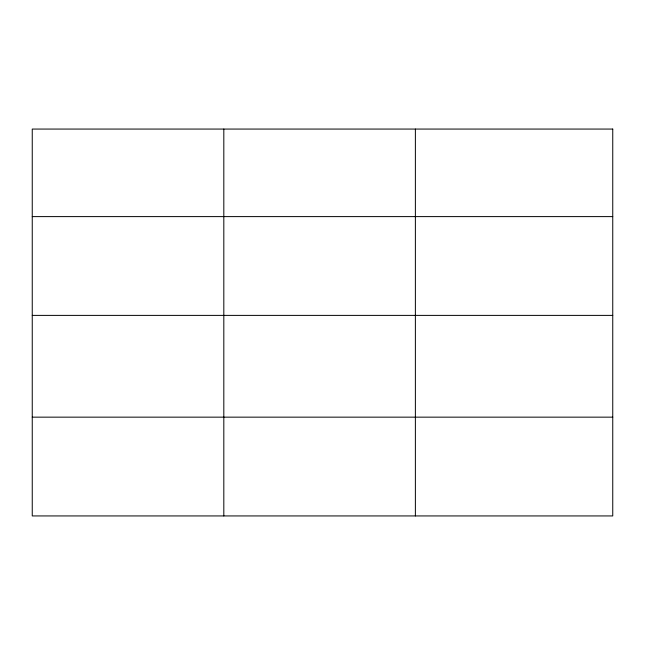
<?xml version="1.0" encoding="UTF-8"?>
<svg xmlns="http://www.w3.org/2000/svg" width="645" height="645" viewBox="0 0 645 645"><rect width="100%" height="100%" fill="white"/><g stroke="black" fill="none" stroke-linecap="round" stroke-linejoin="round"><path stroke-width="0.97" d="M32.25 216.607L612.75 216.607M32.25 315.389L612.75 315.389M32.25 417.154L612.75 417.154M415.38 129.065L415.38 515.935M223.815 129.065L223.815 515.935M612.75 129.065L32.25 129.065L32.25 515.935L612.75 515.935L612.75 129.065"/></g></svg>
